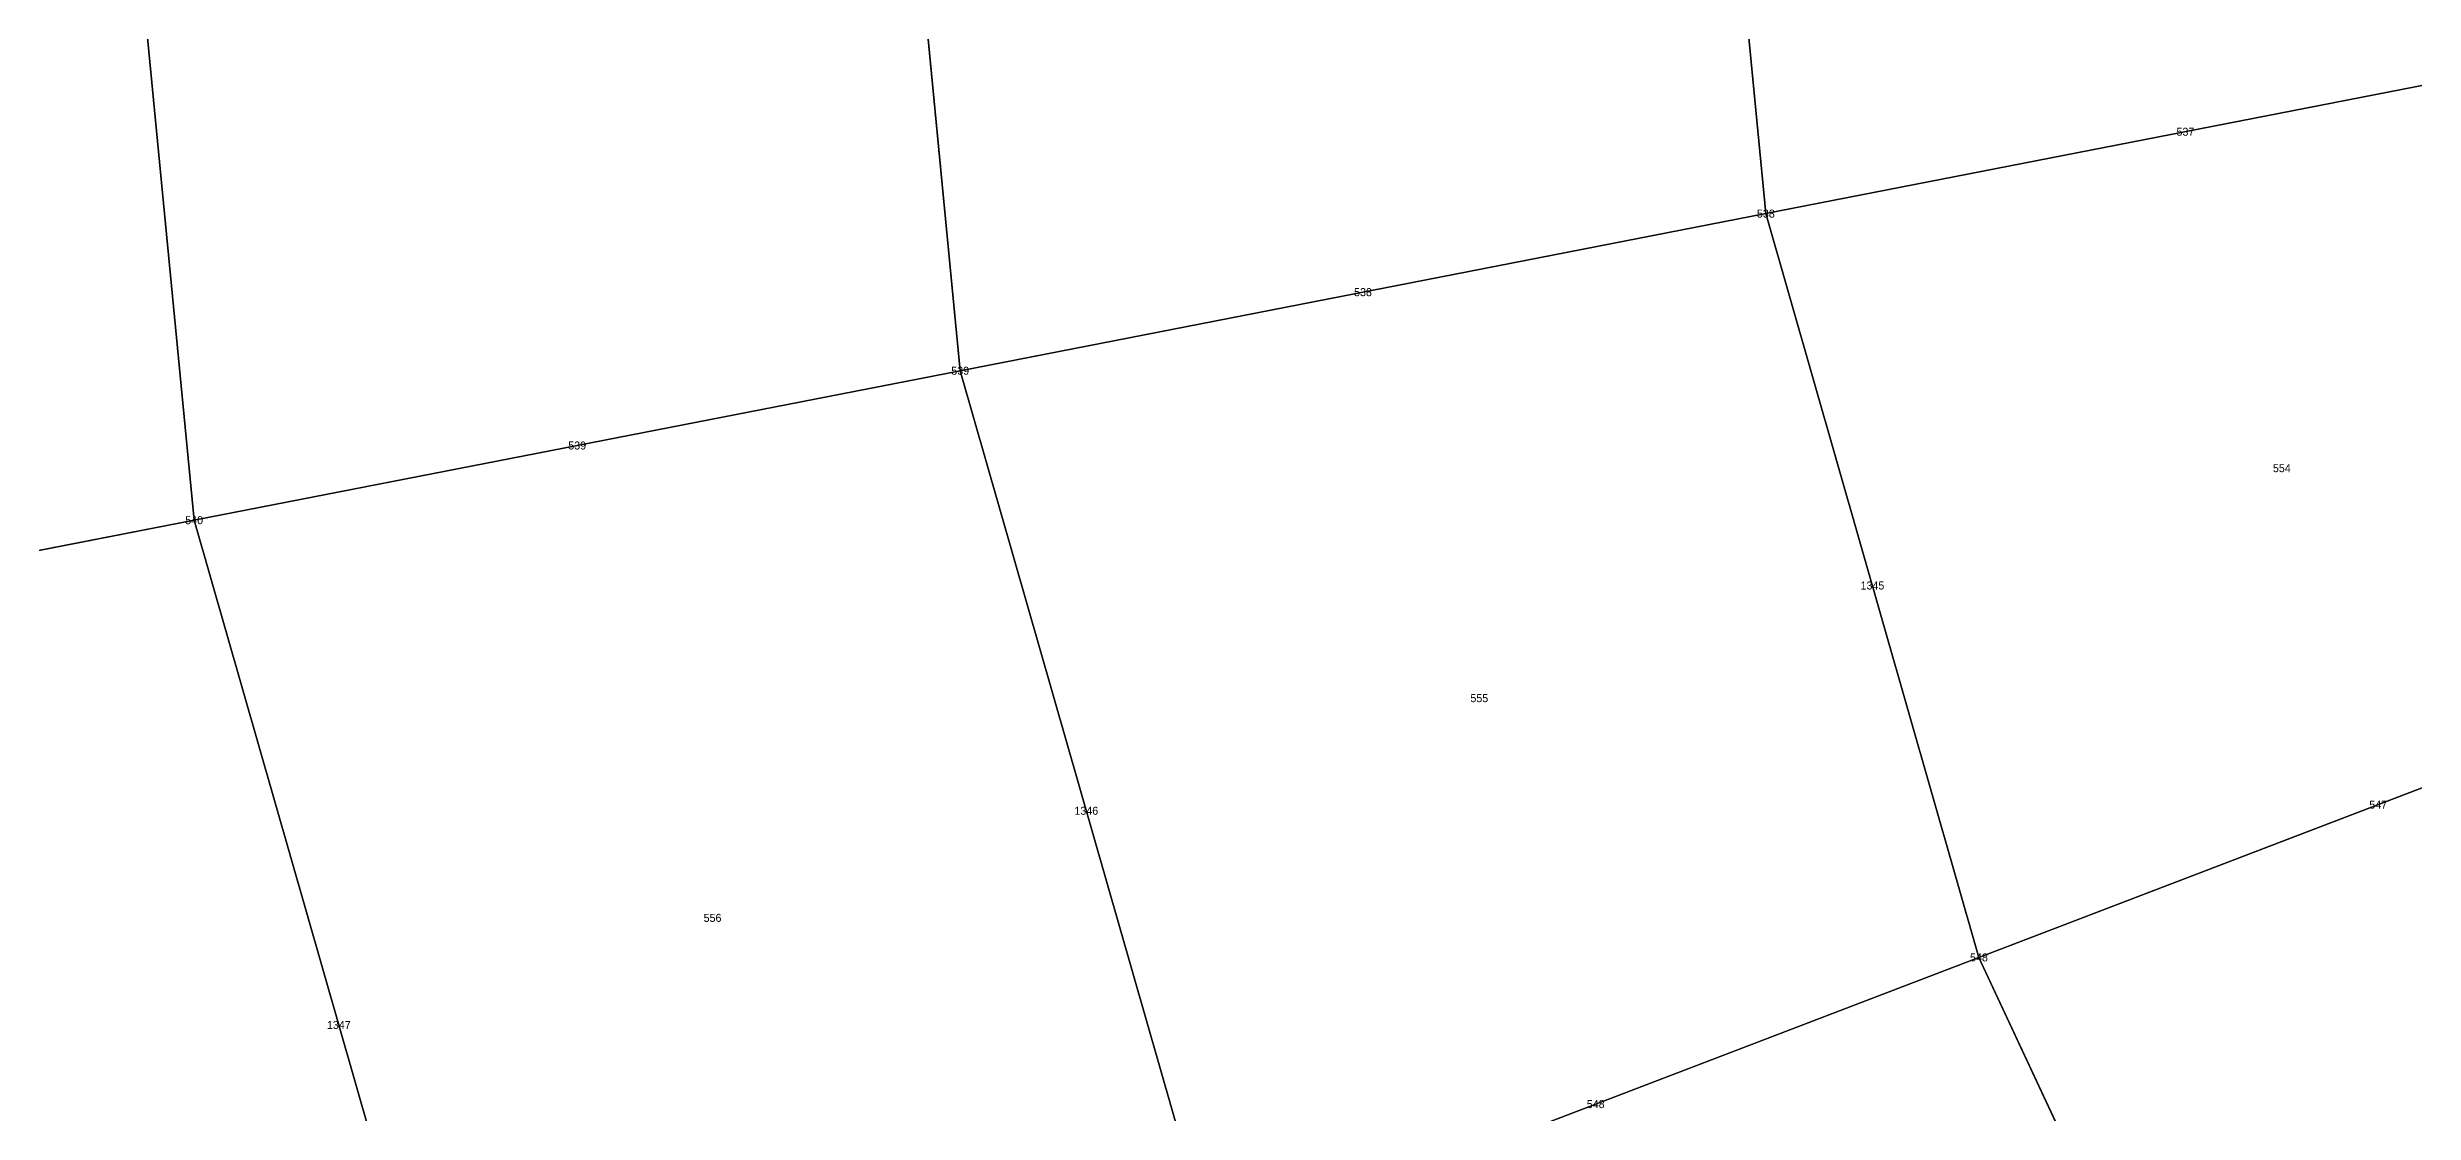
# Model space of a CAD drawing. Header units: metres. Extents: x -1.88 to 1.88, y -1.88 to 1.88.
# Drawn here: x -1.529 to -0.938, y -0.439 to -0.173 of the extents above; entities that cross this region are included whole.
import ezdxf
from ezdxf.enums import TextEntityAlignment as Align

# ---------------------------------------------------------------- set-up
doc = ezdxf.new("R2010")
doc.units = ezdxf.units.M

msp = doc.modelspace()

# ---------------------------------------------------------------- linework, layer by layer
at = {"layer": 'BRANCHES'}
for p, q in [((-1.52092, 0, 2.1721), (-1.49278, -0.29123, 2.1721)), ((-1.32583, 0, 2.2964), (-1.30129, -0.25387, 2.2964)), ((-1.12064, 0, 2.40321), (-1.0999, -0.21458, 2.40321)), ((-0.89014, -0.17366, 2.49174), (-1.0999, -0.21458, 2.40321)), ((-1.0999, -0.21458, 2.40321), (-1.30129, -0.25387, 2.2964)), ((-1.0999, -0.21458, 2.40321), (-1.04662, -0.40052, 2.40321)), ((-1.30129, -0.25387, 2.2964), (-1.49278, -0.29123, 2.1721)), ((-1.30129, -0.25387, 2.2964), (-1.23825, -0.47386, 2.2964)), ((-1.49278, -0.29123, 2.1721), (-1.67291, -0.32637, 2.03128)), ((-1.49278, -0.29123, 2.1721), (-1.42047, -0.54359, 2.1721)), ((-0.84701, -0.32414, 2.49174), (-1.04662, -0.40052, 2.40321)), ((-1.04662, -0.40052, 2.40321), (-1.23825, -0.47386, 2.2964)), ((-1.04662, -0.40052, 2.40321), (-0.97961, -0.54424, 2.40321))]:
    msp.add_line(p, q, dxfattribs=at)
at = {"layer": 'Faces'}
for points in [[(-1.52092, 0, 2.1721), (-1.49278, -0.29123, 2.1721), (-1.67291, -0.32637, 2.03128), (-1.70445, 0, 2.03128)], [(-1.32583, 0, 2.2964), (-1.30129, -0.25387, 2.2964), (-1.49278, -0.29123, 2.1721), (-1.52092, 0, 2.1721)], [(-1.12064, 0, 2.40321), (-1.0999, -0.21458, 2.40321), (-1.30129, -0.25387, 2.2964), (-1.32583, 0, 2.2964)], [(-0.90692, 0, 2.49174), (-0.89014, -0.17366, 2.49174), (-1.0999, -0.21458, 2.40321), (-1.12064, 0, 2.40321)], [(-0.89014, -0.17366, 2.49174), (-0.84701, -0.32414, 2.49174), (-1.04662, -0.40052, 2.40321), (-1.0999, -0.21458, 2.40321)], [(-1.0999, -0.21458, 2.40321), (-1.04662, -0.40052, 2.40321), (-1.23825, -0.47386, 2.2964), (-1.30129, -0.25387, 2.2964)], [(-1.30129, -0.25387, 2.2964), (-1.23825, -0.47386, 2.2964), (-1.42047, -0.54359, 2.1721), (-1.49278, -0.29123, 2.1721)], [(-1.49278, -0.29123, 2.1721), (-1.42047, -0.54359, 2.1721), (-1.59187, -0.60918, 2.03128), (-1.67291, -0.32637, 2.03128)], [(-0.84701, -0.32414, 2.49174), (-0.79278, -0.44045, 2.49174), (-0.97961, -0.54424, 2.40321), (-1.04662, -0.40052, 2.40321)], [(-1.04662, -0.40052, 2.40321), (-0.97961, -0.54424, 2.40321), (-1.15897, -0.64389, 2.2964), (-1.23825, -0.47386, 2.2964)]]:
    msp.add_3dface(points, dxfattribs=at)
at = {"layer": 'NODI-Estradosso'}
for p in [(-1.0999, -0.21458, 2.73064), (-1.30129, -0.25387, 2.63712), (-1.49278, -0.29123, 2.52963), (-1.04662, -0.40052, 2.73064)]:
    msp.add_point(p, dxfattribs=at)
at = {"layer": 'NODI-Intradosso'}
for p in [(-1.0999, -0.21458, 2.40321), (-1.30129, -0.25387, 2.2964), (-1.49278, -0.29123, 2.1721), (-1.04662, -0.40052, 2.40321)]:
    msp.add_point(p, dxfattribs=at)

# ---------------------------------------------------------------- texts
at = {"layer": 'BRANCHES-Index'}
for s, p in [('537', (-0.99502, -0.19412, 2.44747)), ('538', (-1.2006, -0.23422, 2.3498)), ('539', (-1.39704, -0.27255, 2.23425)), ('1345', (-1.07326, -0.30755, 2.40321)), ('1346', (-1.26977, -0.36386, 2.2964)), ('547', (-0.94682, -0.36233, 2.44747)), ('1347', (-1.45662, -0.41741, 2.1721)), ('548', (-1.14243, -0.43719, 2.3498))]:
    msp.add_text(s, height=0.002, dxfattribs=at).set_placement(p, align=Align.MIDDLE_CENTER)
at = {"layer": 'Faces-Index'}
for s, p in [('554', (-0.97092, -0.27822, 2.44747)), ('555', (-1.17152, -0.33571, 2.3498)), ('556', (-1.3632, -0.39064, 2.23425))]:
    msp.add_text(s, height=0.002, dxfattribs=at).set_placement(p, align=Align.MIDDLE_CENTER)
at = {"layer": 'NODI-Index'}
for s, p in [('538', (-1.0999, -0.21458, 2.40321)), ('539', (-1.30129, -0.25387, 2.2964)), ('540', (-1.49278, -0.29123, 2.1721)), ('548', (-1.04662, -0.40052, 2.40321))]:
    msp.add_text(s, height=0.002, dxfattribs=at).set_placement(p, align=Align.MIDDLE_CENTER)

doc.saveas('drawing.dxf')
